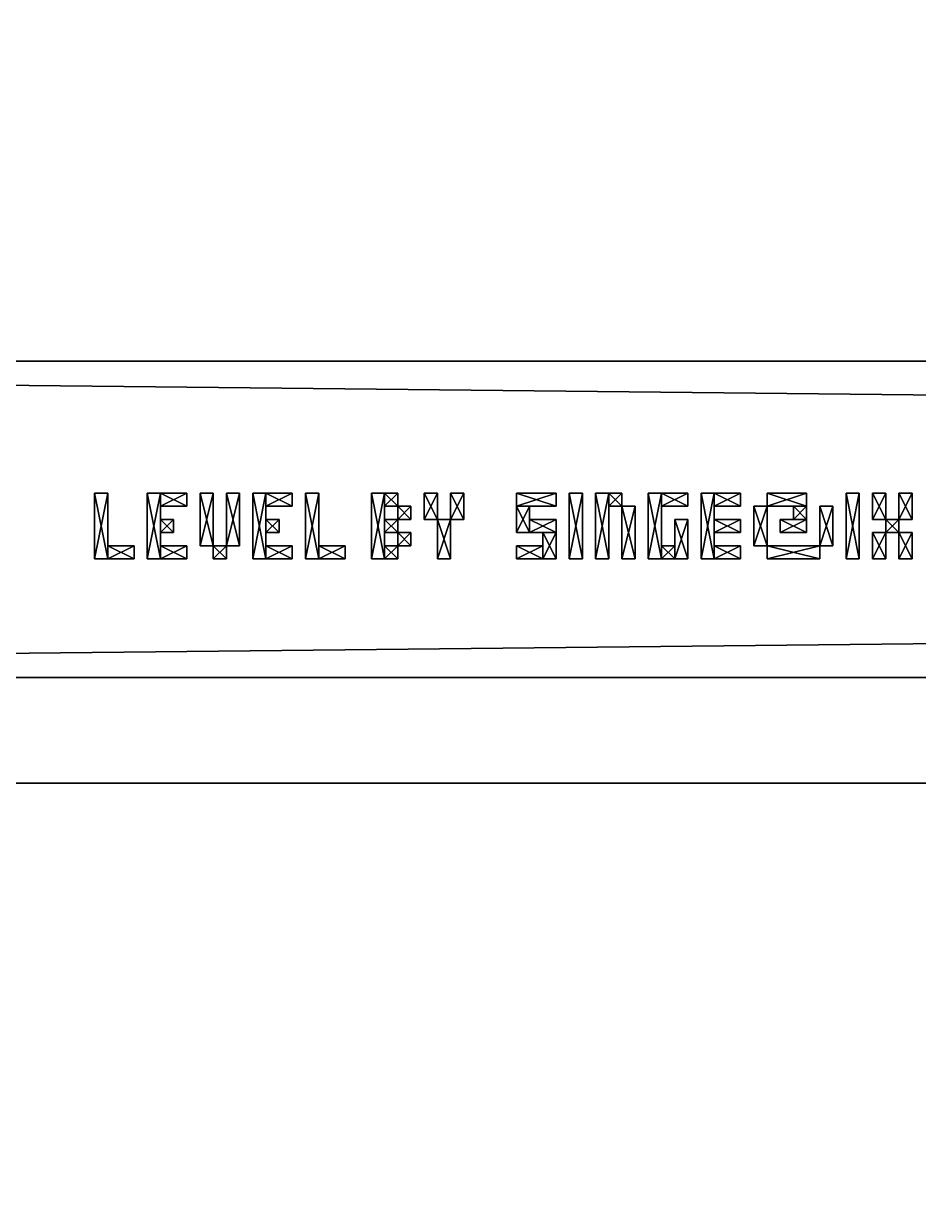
# Model space of a CAD drawing. Extents: x -6144 to 9632, y -5120 to 9632.
# Drawn here: x -1985.4 to -1917.5, y -3614.9 to -3526.4 of the extents above; entities that cross this region are included whole.
import ezdxf

# ---------------------------------------------------------------- set-up
doc = ezdxf.new("R2010")
doc.units = 0

msp = doc.modelspace()

# ---------------------------------------------------------------- meshes
at = {"layer": 'OBJECT001', "color": 50}
mesh = msp.add_polyface(dxfattribs=at)
corners = [(-2233, -1429, 4992), (-2233, -1429, -10688), (-2155, -1351, -10688), (-2155, -1351, 4992), (-2155, -3769, 4992), (-2155, -3769, -10688), (-2233, -3691, -10688), (-2233, -3691, 4992), (185, -3691, 4992), (185, -3691, -10688), (107, -3769, -10688), (107, -3769, 4992), (107, -1351, 4992), (107, -1351, -10688), (185, -1429, -10688), (185, -1429, 4992)]
mesh.append_faces([[corners[k] for k in face] for face in [(1, 3, 0), (5, 7, 4), (9, 11, 8), (13, 15, 12), (6, 0, 7), (14, 8, 15), (10, 4, 11), (2, 12, 3), (1, 13, 2), (11, 15, 8)]], dxfattribs={"vtx0": -1})
mesh.append_faces([[corners[k] for k in face] for face in [(1, 5, 10), (1, 10, 9), (1, 9, 14), (1, 14, 13), (11, 7, 0), (11, 0, 3), (11, 3, 12), (11, 12, 15)]], dxfattribs={"vtx0": -1, "vtx2": -1})
mesh.append_faces([[corners[k] for k in face] for face in [(1, 2, 3), (5, 6, 7), (9, 10, 11), (13, 14, 15), (6, 1, 0), (14, 9, 8), (10, 5, 4), (2, 13, 12), (1, 6, 5), (11, 4, 7)]], dxfattribs={"vtx2": -1})
at = {"layer": 'OBJECT1215', "color": 50}
mesh = msp.add_polyface(dxfattribs=at)
corners = [(-2160, -3576, 5120), (-2160, -3576, 5112), (-2160, -3552, 5112), (-2160, -3552, 5120), (112, -3552, 5120), (112, -3552, 5112), (112, -3576, 5112), (112, -3576, 5120)]
mesh.append_faces([[corners[k] for k in face] for face in [(1, 3, 0), (5, 7, 4), (6, 0, 7), (2, 4, 3), (1, 5, 2), (3, 7, 0)]], dxfattribs={"vtx0": -1})
mesh.append_faces([[corners[k] for k in face] for face in [(1, 2, 3), (5, 6, 7), (6, 1, 0), (2, 5, 4), (1, 6, 5), (3, 4, 7)]], dxfattribs={"vtx2": -1})
at = {"layer": 'OBJECT181', "color": 50}
mesh = msp.add_polyface(dxfattribs=at)
corners = [(-2304, -1280, -11360), (2304, -1280, -11360), (2304, -1280, -11328), (-2304, -1280, -11328), (-2304, -4224, -11360), (2304, -4224, -11360), (-2304, -4224, -11328), (2304, -4224, -11328)]
mesh.append_faces([[corners[k] for k in face] for face in [(1, 3, 0), (0, 5, 1), (3, 7, 6), (0, 6, 4), (1, 7, 2), (4, 7, 5)]], dxfattribs={"vtx0": -1})
mesh.append_faces([[corners[k] for k in face] for face in [(1, 2, 3), (0, 4, 5), (3, 2, 7), (0, 3, 6), (1, 5, 7), (4, 6, 7)]], dxfattribs={"vtx2": -1})
at = {"layer": 'OBJECT354', "color": 50}
mesh = msp.add_polyface(dxfattribs=at)
corners = [(-2155, -3691, 5104), (-2155, -3691, 4992), (-2155, -1429, 4992), (-2155, -1429, 5104), (107, -1429, 5104), (107, -1429, 4992), (107, -3691, 4992), (107, -3691, 5104)]
mesh.append_faces([[corners[k] for k in face] for face in [(1, 3, 0), (5, 7, 4), (6, 0, 7), (2, 4, 3), (1, 5, 2), (3, 7, 0)]], dxfattribs={"vtx0": -1})
mesh.append_faces([[corners[k] for k in face] for face in [(1, 2, 3), (5, 6, 7), (6, 1, 0), (2, 5, 4), (1, 6, 5), (3, 4, 7)]], dxfattribs={"vtx2": -1})
at = {"layer": 'OBJECT355', "color": 50}
mesh = msp.add_polyface(dxfattribs=at)
corners = [(-6144, -5120, 9664), (-6144, -5120, 9408), (-6144, 3840, 9408), (-6144, 3840, 9664), (2560, 3840, 9664), (2560, 3840, 9408), (2560, -5120, 9408), (2560, -5120, 9664)]
mesh.append_faces([[corners[k] for k in face] for face in [(1, 3, 0), (5, 7, 4), (6, 0, 7), (2, 4, 3), (1, 5, 2), (3, 7, 0)]], dxfattribs={"vtx0": -1})
mesh.append_faces([[corners[k] for k in face] for face in [(1, 2, 3), (5, 6, 7), (6, 1, 0), (2, 5, 4), (1, 6, 5), (3, 4, 7)]], dxfattribs={"vtx2": -1})
at = {"layer": 'OBJECT356', "color": 50}
mesh = msp.add_polyface(dxfattribs=at)
corners = [(2560, -5120, -11616), (-6144, -5120, -11616), (-6144, -5120, -11360), (2560, -5120, -11360), (-6144, 3840, -11616), (2560, 3840, -11616), (2560, 3840, -11360), (-6144, 3840, -11360)]
mesh.append_faces([[corners[k] for k in face] for face in [(1, 3, 0), (5, 7, 4), (4, 0, 5), (2, 6, 3), (1, 7, 2), (5, 3, 6)]], dxfattribs={"vtx0": -1})
mesh.append_faces([[corners[k] for k in face] for face in [(1, 2, 3), (5, 6, 7), (4, 1, 0), (2, 7, 6), (1, 4, 7), (5, 0, 3)]], dxfattribs={"vtx2": -1})
at = {"layer": 'OBJECT646', "color": 50}
mesh = msp.add_polyface(dxfattribs=at)
corners = [(-1979, -3567, 5106), (-1979, -3567, 5104), (-1979, -3566, 5104), (-1979, -3566, 5106), (-1977, -3566, 5106), (-1977, -3566, 5104), (-1977, -3567, 5104), (-1977, -3567, 5106)]
mesh.append_faces([[corners[k] for k in face] for face in [(1, 3, 0), (5, 7, 4), (6, 0, 7), (2, 4, 3), (1, 5, 2), (3, 7, 0)]], dxfattribs={"vtx0": -1})
mesh.append_faces([[corners[k] for k in face] for face in [(1, 2, 3), (5, 6, 7), (6, 1, 0), (2, 5, 4), (1, 6, 5), (3, 4, 7)]], dxfattribs={"vtx2": -1})
at = {"layer": 'OBJECT647', "color": 50}
mesh = msp.add_polyface(dxfattribs=at)
corners = [(-1980, -3567, 5106), (-1980, -3567, 5104), (-1980, -3562, 5104), (-1980, -3562, 5106), (-1979, -3562, 5106), (-1979, -3562, 5104), (-1979, -3567, 5104), (-1979, -3567, 5106)]
mesh.append_faces([[corners[k] for k in face] for face in [(1, 3, 0), (5, 7, 4), (6, 0, 7), (2, 4, 3), (1, 5, 2), (3, 7, 0)]], dxfattribs={"vtx0": -1})
mesh.append_faces([[corners[k] for k in face] for face in [(1, 2, 3), (5, 6, 7), (6, 1, 0), (2, 5, 4), (1, 6, 5), (3, 4, 7)]], dxfattribs={"vtx2": -1})
at = {"layer": 'OBJECT648', "color": 50}
mesh = msp.add_polyface(dxfattribs=at)
corners = [(-1976, -3567, 5106), (-1976, -3567, 5104), (-1976, -3562, 5104), (-1976, -3562, 5106), (-1975, -3562, 5106), (-1975, -3562, 5104), (-1975, -3567, 5104), (-1975, -3567, 5106)]
mesh.append_faces([[corners[k] for k in face] for face in [(1, 3, 0), (5, 7, 4), (6, 0, 7), (2, 4, 3), (1, 5, 2), (3, 7, 0)]], dxfattribs={"vtx0": -1})
mesh.append_faces([[corners[k] for k in face] for face in [(1, 2, 3), (5, 6, 7), (6, 1, 0), (2, 5, 4), (1, 6, 5), (3, 4, 7)]], dxfattribs={"vtx2": -1})
at = {"layer": 'OBJECT649', "color": 50}
mesh = msp.add_polyface(dxfattribs=at)
corners = [(-1975, -3563, 5106), (-1975, -3563, 5104), (-1975, -3562, 5104), (-1975, -3562, 5106), (-1973, -3562, 5106), (-1973, -3562, 5104), (-1973, -3563, 5104), (-1973, -3563, 5106)]
mesh.append_faces([[corners[k] for k in face] for face in [(1, 3, 0), (5, 7, 4), (6, 0, 7), (2, 4, 3), (1, 5, 2), (3, 7, 0)]], dxfattribs={"vtx0": -1})
mesh.append_faces([[corners[k] for k in face] for face in [(1, 2, 3), (5, 6, 7), (6, 1, 0), (2, 5, 4), (1, 6, 5), (3, 4, 7)]], dxfattribs={"vtx2": -1})
at = {"layer": 'OBJECT650', "color": 50}
mesh = msp.add_polyface(dxfattribs=at)
corners = [(-1975, -3564, 5104), (-1975, -3565, 5104), (-1974, -3565, 5104), (-1974, -3564, 5104), (-1975, -3565, 5106), (-1975, -3564, 5106), (-1974, -3564, 5106), (-1974, -3565, 5106)]
mesh.append_faces([[corners[k] for k in face] for face in [(1, 3, 0), (5, 7, 4), (0, 4, 1), (2, 6, 3), (1, 7, 2), (3, 5, 0)]], dxfattribs={"vtx0": -1})
mesh.append_faces([[corners[k] for k in face] for face in [(1, 2, 3), (5, 6, 7), (0, 5, 4), (2, 7, 6), (1, 4, 7), (3, 6, 5)]], dxfattribs={"vtx2": -1})
at = {"layer": 'OBJECT651', "color": 50}
mesh = msp.add_polyface(dxfattribs=at)
corners = [(-1975, -3567, 5106), (-1975, -3567, 5104), (-1975, -3566, 5104), (-1975, -3566, 5106), (-1973, -3566, 5106), (-1973, -3566, 5104), (-1973, -3567, 5104), (-1973, -3567, 5106)]
mesh.append_faces([[corners[k] for k in face] for face in [(1, 3, 0), (5, 7, 4), (6, 0, 7), (2, 4, 3), (1, 5, 2), (3, 7, 0)]], dxfattribs={"vtx0": -1})
mesh.append_faces([[corners[k] for k in face] for face in [(1, 2, 3), (5, 6, 7), (6, 1, 0), (2, 5, 4), (1, 6, 5), (3, 4, 7)]], dxfattribs={"vtx2": -1})
at = {"layer": 'OBJECT652', "color": 50}
mesh = msp.add_polyface(dxfattribs=at)
corners = [(-1972, -3566, 5106), (-1972, -3566, 5104), (-1972, -3562, 5104), (-1972, -3562, 5106), (-1971, -3562, 5106), (-1971, -3562, 5104), (-1971, -3566, 5104), (-1971, -3566, 5106)]
mesh.append_faces([[corners[k] for k in face] for face in [(1, 3, 0), (5, 7, 4), (6, 0, 7), (2, 4, 3), (1, 5, 2), (3, 7, 0)]], dxfattribs={"vtx0": -1})
mesh.append_faces([[corners[k] for k in face] for face in [(1, 2, 3), (5, 6, 7), (6, 1, 0), (2, 5, 4), (1, 6, 5), (3, 4, 7)]], dxfattribs={"vtx2": -1})
at = {"layer": 'OBJECT653', "color": 50}
mesh = msp.add_polyface(dxfattribs=at)
corners = [(-1970, -3567, 5104), (-1971, -3567, 5104), (-1971, -3567, 5106), (-1970, -3567, 5106), (-1971, -3566, 5104), (-1970, -3566, 5104), (-1970, -3566, 5106), (-1971, -3566, 5106)]
mesh.append_faces([[corners[k] for k in face] for face in [(1, 3, 0), (5, 7, 4), (4, 0, 5), (2, 6, 3), (1, 7, 2), (5, 3, 6)]], dxfattribs={"vtx0": -1})
mesh.append_faces([[corners[k] for k in face] for face in [(1, 2, 3), (5, 6, 7), (4, 1, 0), (2, 7, 6), (1, 4, 7), (5, 0, 3)]], dxfattribs={"vtx2": -1})
at = {"layer": 'OBJECT654', "color": 50}
mesh = msp.add_polyface(dxfattribs=at)
corners = [(-1970, -3566, 5106), (-1970, -3566, 5104), (-1970, -3562, 5104), (-1970, -3562, 5106), (-1969, -3562, 5106), (-1969, -3562, 5104), (-1969, -3566, 5104), (-1969, -3566, 5106)]
mesh.append_faces([[corners[k] for k in face] for face in [(1, 3, 0), (5, 7, 4), (6, 0, 7), (2, 4, 3), (1, 5, 2), (3, 7, 0)]], dxfattribs={"vtx0": -1})
mesh.append_faces([[corners[k] for k in face] for face in [(1, 2, 3), (5, 6, 7), (6, 1, 0), (2, 5, 4), (1, 6, 5), (3, 4, 7)]], dxfattribs={"vtx2": -1})
at = {"layer": 'OBJECT655', "color": 50}
mesh = msp.add_polyface(dxfattribs=at)
corners = [(-1967, -3563, 5106), (-1967, -3563, 5104), (-1967, -3562, 5104), (-1967, -3562, 5106), (-1965, -3562, 5106), (-1965, -3562, 5104), (-1965, -3563, 5104), (-1965, -3563, 5106)]
mesh.append_faces([[corners[k] for k in face] for face in [(1, 3, 0), (5, 7, 4), (6, 0, 7), (2, 4, 3), (1, 5, 2), (3, 7, 0)]], dxfattribs={"vtx0": -1})
mesh.append_faces([[corners[k] for k in face] for face in [(1, 2, 3), (5, 6, 7), (6, 1, 0), (2, 5, 4), (1, 6, 5), (3, 4, 7)]], dxfattribs={"vtx2": -1})
at = {"layer": 'OBJECT656', "color": 50}
mesh = msp.add_polyface(dxfattribs=at)
corners = [(-1968, -3567, 5106), (-1968, -3567, 5104), (-1968, -3562, 5104), (-1968, -3562, 5106), (-1967, -3562, 5106), (-1967, -3562, 5104), (-1967, -3567, 5104), (-1967, -3567, 5106)]
mesh.append_faces([[corners[k] for k in face] for face in [(1, 3, 0), (5, 7, 4), (6, 0, 7), (2, 4, 3), (1, 5, 2), (3, 7, 0)]], dxfattribs={"vtx0": -1})
mesh.append_faces([[corners[k] for k in face] for face in [(1, 2, 3), (5, 6, 7), (6, 1, 0), (2, 5, 4), (1, 6, 5), (3, 4, 7)]], dxfattribs={"vtx2": -1})
at = {"layer": 'OBJECT657', "color": 50}
mesh = msp.add_polyface(dxfattribs=at)
corners = [(-1967, -3565, 5106), (-1967, -3565, 5104), (-1967, -3564, 5104), (-1967, -3564, 5106), (-1966, -3564, 5106), (-1966, -3564, 5104), (-1966, -3565, 5104), (-1966, -3565, 5106)]
mesh.append_faces([[corners[k] for k in face] for face in [(1, 3, 0), (5, 7, 4), (6, 0, 7), (2, 4, 3), (1, 5, 2), (3, 7, 0)]], dxfattribs={"vtx0": -1})
mesh.append_faces([[corners[k] for k in face] for face in [(1, 2, 3), (5, 6, 7), (6, 1, 0), (2, 5, 4), (1, 6, 5), (3, 4, 7)]], dxfattribs={"vtx2": -1})
at = {"layer": 'OBJECT658', "color": 50}
mesh = msp.add_polyface(dxfattribs=at)
corners = [(-1964, -3562, 5104), (-1964, -3567, 5104), (-1963, -3567, 5104), (-1963, -3562, 5104), (-1964, -3567, 5106), (-1964, -3562, 5106), (-1963, -3562, 5106), (-1963, -3567, 5106)]
mesh.append_faces([[corners[k] for k in face] for face in [(1, 3, 0), (5, 7, 4), (0, 4, 1), (2, 6, 3), (1, 7, 2), (3, 5, 0)]], dxfattribs={"vtx0": -1})
mesh.append_faces([[corners[k] for k in face] for face in [(1, 2, 3), (5, 6, 7), (0, 5, 4), (2, 7, 6), (1, 4, 7), (3, 6, 5)]], dxfattribs={"vtx2": -1})
at = {"layer": 'OBJECT659', "color": 50}
mesh = msp.add_polyface(dxfattribs=at)
corners = [(-1967, -3567, 5106), (-1967, -3567, 5104), (-1967, -3566, 5104), (-1967, -3566, 5106), (-1965, -3566, 5106), (-1965, -3566, 5104), (-1965, -3567, 5104), (-1965, -3567, 5106)]
mesh.append_faces([[corners[k] for k in face] for face in [(1, 3, 0), (5, 7, 4), (6, 0, 7), (2, 4, 3), (1, 5, 2), (3, 7, 0)]], dxfattribs={"vtx0": -1})
mesh.append_faces([[corners[k] for k in face] for face in [(1, 2, 3), (5, 6, 7), (6, 1, 0), (2, 5, 4), (1, 6, 5), (3, 4, 7)]], dxfattribs={"vtx2": -1})
at = {"layer": 'OBJECT660', "color": 50}
mesh = msp.add_polyface(dxfattribs=at)
corners = [(-1963, -3567, 5106), (-1963, -3567, 5104), (-1963, -3566, 5104), (-1963, -3566, 5106), (-1961, -3566, 5106), (-1961, -3566, 5104), (-1961, -3567, 5104), (-1961, -3567, 5106)]
mesh.append_faces([[corners[k] for k in face] for face in [(1, 3, 0), (5, 7, 4), (6, 0, 7), (2, 4, 3), (1, 5, 2), (3, 7, 0)]], dxfattribs={"vtx0": -1})
mesh.append_faces([[corners[k] for k in face] for face in [(1, 2, 3), (5, 6, 7), (6, 1, 0), (2, 5, 4), (1, 6, 5), (3, 4, 7)]], dxfattribs={"vtx2": -1})
at = {"layer": 'OBJECT661', "color": 50}
mesh = msp.add_polyface(dxfattribs=at)
corners = [(-1957, -3565, 5104), (-1958, -3565, 5104), (-1958, -3565, 5106), (-1957, -3565, 5106), (-1958, -3564, 5104), (-1957, -3564, 5104), (-1957, -3564, 5106), (-1958, -3564, 5106)]
mesh.append_faces([[corners[k] for k in face] for face in [(1, 3, 0), (5, 7, 4), (4, 0, 5), (2, 6, 3), (1, 7, 2), (5, 3, 6)]], dxfattribs={"vtx0": -1})
mesh.append_faces([[corners[k] for k in face] for face in [(1, 2, 3), (5, 6, 7), (4, 1, 0), (2, 7, 6), (1, 4, 7), (5, 0, 3)]], dxfattribs={"vtx2": -1})
at = {"layer": 'OBJECT662', "color": 50}
mesh = msp.add_polyface(dxfattribs=at)
corners = [(-1959, -3567, 5106), (-1959, -3567, 5104), (-1959, -3562, 5104), (-1959, -3562, 5106), (-1958, -3562, 5106), (-1958, -3562, 5104), (-1958, -3567, 5104), (-1958, -3567, 5106)]
mesh.append_faces([[corners[k] for k in face] for face in [(1, 3, 0), (5, 7, 4), (6, 0, 7), (2, 4, 3), (1, 5, 2), (3, 7, 0)]], dxfattribs={"vtx0": -1})
mesh.append_faces([[corners[k] for k in face] for face in [(1, 2, 3), (5, 6, 7), (6, 1, 0), (2, 5, 4), (1, 6, 5), (3, 4, 7)]], dxfattribs={"vtx2": -1})
at = {"layer": 'OBJECT663', "color": 50}
mesh = msp.add_polyface(dxfattribs=at)
corners = [(-1958, -3567, 5106), (-1958, -3567, 5104), (-1958, -3566, 5104), (-1958, -3566, 5106), (-1957, -3566, 5106), (-1957, -3566, 5104), (-1957, -3567, 5104), (-1957, -3567, 5106)]
mesh.append_faces([[corners[k] for k in face] for face in [(1, 3, 0), (5, 7, 4), (6, 0, 7), (2, 4, 3), (1, 5, 2), (3, 7, 0)]], dxfattribs={"vtx0": -1})
mesh.append_faces([[corners[k] for k in face] for face in [(1, 2, 3), (5, 6, 7), (6, 1, 0), (2, 5, 4), (1, 6, 5), (3, 4, 7)]], dxfattribs={"vtx2": -1})
at = {"layer": 'OBJECT664', "color": 50}
mesh = msp.add_polyface(dxfattribs=at)
corners = [(-1957, -3566, 5106), (-1957, -3566, 5104), (-1957, -3565, 5104), (-1957, -3565, 5106), (-1956, -3565, 5106), (-1956, -3565, 5104), (-1956, -3566, 5104), (-1956, -3566, 5106)]
mesh.append_faces([[corners[k] for k in face] for face in [(1, 3, 0), (5, 7, 4), (6, 0, 7), (2, 4, 3), (1, 5, 2), (3, 7, 0)]], dxfattribs={"vtx0": -1})
mesh.append_faces([[corners[k] for k in face] for face in [(1, 2, 3), (5, 6, 7), (6, 1, 0), (2, 5, 4), (1, 6, 5), (3, 4, 7)]], dxfattribs={"vtx2": -1})
at = {"layer": 'OBJECT665', "color": 50}
mesh = msp.add_polyface(dxfattribs=at)
corners = [(-1957, -3564, 5106), (-1957, -3564, 5104), (-1957, -3563, 5104), (-1957, -3563, 5106), (-1956, -3563, 5106), (-1956, -3563, 5104), (-1956, -3564, 5104), (-1956, -3564, 5106)]
mesh.append_faces([[corners[k] for k in face] for face in [(1, 3, 0), (5, 7, 4), (6, 0, 7), (2, 4, 3), (1, 5, 2), (3, 7, 0)]], dxfattribs={"vtx0": -1})
mesh.append_faces([[corners[k] for k in face] for face in [(1, 2, 3), (5, 6, 7), (6, 1, 0), (2, 5, 4), (1, 6, 5), (3, 4, 7)]], dxfattribs={"vtx2": -1})
at = {"layer": 'OBJECT666', "color": 50}
mesh = msp.add_polyface(dxfattribs=at)
corners = [(-1958, -3562, 5104), (-1958, -3563, 5104), (-1957, -3563, 5104), (-1957, -3562, 5104), (-1958, -3563, 5106), (-1958, -3562, 5106), (-1957, -3562, 5106), (-1957, -3563, 5106)]
mesh.append_faces([[corners[k] for k in face] for face in [(1, 3, 0), (5, 7, 4), (0, 4, 1), (2, 6, 3), (1, 7, 2), (3, 5, 0)]], dxfattribs={"vtx0": -1})
mesh.append_faces([[corners[k] for k in face] for face in [(1, 2, 3), (5, 6, 7), (0, 5, 4), (2, 7, 6), (1, 4, 7), (3, 6, 5)]], dxfattribs={"vtx2": -1})
at = {"layer": 'OBJECT667', "color": 50}
mesh = msp.add_polyface(dxfattribs=at)
corners = [(-1955, -3564, 5106), (-1955, -3564, 5104), (-1955, -3562, 5104), (-1955, -3562, 5106), (-1954, -3562, 5106), (-1954, -3562, 5104), (-1954, -3564, 5104), (-1954, -3564, 5106)]
mesh.append_faces([[corners[k] for k in face] for face in [(1, 3, 0), (5, 7, 4), (6, 0, 7), (2, 4, 3), (1, 5, 2), (3, 7, 0)]], dxfattribs={"vtx0": -1})
mesh.append_faces([[corners[k] for k in face] for face in [(1, 2, 3), (5, 6, 7), (6, 1, 0), (2, 5, 4), (1, 6, 5), (3, 4, 7)]], dxfattribs={"vtx2": -1})
at = {"layer": 'OBJECT668', "color": 50}
mesh = msp.add_polyface(dxfattribs=at)
corners = [(-1954, -3567, 5106), (-1954, -3567, 5104), (-1954, -3564, 5104), (-1954, -3564, 5106), (-1953, -3564, 5106), (-1953, -3564, 5104), (-1953, -3567, 5104), (-1953, -3567, 5106)]
mesh.append_faces([[corners[k] for k in face] for face in [(1, 3, 0), (5, 7, 4), (6, 0, 7), (2, 4, 3), (1, 5, 2), (3, 7, 0)]], dxfattribs={"vtx0": -1})
mesh.append_faces([[corners[k] for k in face] for face in [(1, 2, 3), (5, 6, 7), (6, 1, 0), (2, 5, 4), (1, 6, 5), (3, 4, 7)]], dxfattribs={"vtx2": -1})
at = {"layer": 'OBJECT669', "color": 50}
mesh = msp.add_polyface(dxfattribs=at)
corners = [(-1952, -3564, 5104), (-1953, -3564, 5104), (-1953, -3564, 5106), (-1952, -3564, 5106), (-1953, -3562, 5104), (-1952, -3562, 5104), (-1952, -3562, 5106), (-1953, -3562, 5106)]
mesh.append_faces([[corners[k] for k in face] for face in [(1, 3, 0), (5, 7, 4), (4, 0, 5), (2, 6, 3), (1, 7, 2), (5, 3, 6)]], dxfattribs={"vtx0": -1})
mesh.append_faces([[corners[k] for k in face] for face in [(1, 2, 3), (5, 6, 7), (4, 1, 0), (2, 7, 6), (1, 4, 7), (5, 0, 3)]], dxfattribs={"vtx2": -1})
at = {"layer": 'OBJECT670', "color": 50}
mesh = msp.add_polyface(dxfattribs=at)
corners = [(-1948, -3567, 5106), (-1948, -3567, 5104), (-1948, -3566, 5104), (-1948, -3566, 5106), (-1946, -3566, 5106), (-1946, -3566, 5104), (-1946, -3567, 5104), (-1946, -3567, 5106)]
mesh.append_faces([[corners[k] for k in face] for face in [(1, 3, 0), (5, 7, 4), (6, 0, 7), (2, 4, 3), (1, 5, 2), (3, 7, 0)]], dxfattribs={"vtx0": -1})
mesh.append_faces([[corners[k] for k in face] for face in [(1, 2, 3), (5, 6, 7), (6, 1, 0), (2, 5, 4), (1, 6, 5), (3, 4, 7)]], dxfattribs={"vtx2": -1})
at = {"layer": 'OBJECT671', "color": 50}
mesh = msp.add_polyface(dxfattribs=at)
corners = [(-1946, -3567, 5106), (-1946, -3567, 5104), (-1946, -3565, 5104), (-1946, -3565, 5106), (-1945, -3565, 5106), (-1945, -3565, 5104), (-1945, -3567, 5104), (-1945, -3567, 5106)]
mesh.append_faces([[corners[k] for k in face] for face in [(1, 3, 0), (5, 7, 4), (6, 0, 7), (2, 4, 3), (1, 5, 2), (3, 7, 0)]], dxfattribs={"vtx0": -1})
mesh.append_faces([[corners[k] for k in face] for face in [(1, 2, 3), (5, 6, 7), (6, 1, 0), (2, 5, 4), (1, 6, 5), (3, 4, 7)]], dxfattribs={"vtx2": -1})
at = {"layer": 'OBJECT672', "color": 50}
mesh = msp.add_polyface(dxfattribs=at)
corners = [(-1947, -3565, 5106), (-1947, -3565, 5104), (-1947, -3564, 5104), (-1947, -3564, 5106), (-1945, -3564, 5106), (-1945, -3564, 5104), (-1945, -3565, 5104), (-1945, -3565, 5106)]
mesh.append_faces([[corners[k] for k in face] for face in [(1, 3, 0), (5, 7, 4), (6, 0, 7), (2, 4, 3), (1, 5, 2), (3, 7, 0)]], dxfattribs={"vtx0": -1})
mesh.append_faces([[corners[k] for k in face] for face in [(1, 2, 3), (5, 6, 7), (6, 1, 0), (2, 5, 4), (1, 6, 5), (3, 4, 7)]], dxfattribs={"vtx2": -1})
at = {"layer": 'OBJECT673', "color": 50}
mesh = msp.add_polyface(dxfattribs=at)
corners = [(-1948, -3565, 5106), (-1948, -3565, 5104), (-1948, -3563, 5104), (-1948, -3563, 5106), (-1947, -3563, 5106), (-1947, -3563, 5104), (-1947, -3565, 5104), (-1947, -3565, 5106)]
mesh.append_faces([[corners[k] for k in face] for face in [(1, 3, 0), (5, 7, 4), (6, 0, 7), (2, 4, 3), (1, 5, 2), (3, 7, 0)]], dxfattribs={"vtx0": -1})
mesh.append_faces([[corners[k] for k in face] for face in [(1, 2, 3), (5, 6, 7), (6, 1, 0), (2, 5, 4), (1, 6, 5), (3, 4, 7)]], dxfattribs={"vtx2": -1})
at = {"layer": 'OBJECT674', "color": 50}
mesh = msp.add_polyface(dxfattribs=at)
corners = [(-1948, -3562, 5104), (-1948, -3563, 5104), (-1945, -3563, 5104), (-1945, -3562, 5104), (-1948, -3563, 5106), (-1948, -3562, 5106), (-1945, -3562, 5106), (-1945, -3563, 5106)]
mesh.append_faces([[corners[k] for k in face] for face in [(1, 3, 0), (5, 7, 4), (0, 4, 1), (2, 6, 3), (1, 7, 2), (3, 5, 0)]], dxfattribs={"vtx0": -1})
mesh.append_faces([[corners[k] for k in face] for face in [(1, 2, 3), (5, 6, 7), (0, 5, 4), (2, 7, 6), (1, 4, 7), (3, 6, 5)]], dxfattribs={"vtx2": -1})
at = {"layer": 'OBJECT675', "color": 50}
mesh = msp.add_polyface(dxfattribs=at)
corners = [(-1944, -3567, 5106), (-1944, -3567, 5104), (-1944, -3562, 5104), (-1944, -3562, 5106), (-1943, -3562, 5106), (-1943, -3562, 5104), (-1943, -3567, 5104), (-1943, -3567, 5106)]
mesh.append_faces([[corners[k] for k in face] for face in [(1, 3, 0), (5, 7, 4), (6, 0, 7), (2, 4, 3), (1, 5, 2), (3, 7, 0)]], dxfattribs={"vtx0": -1})
mesh.append_faces([[corners[k] for k in face] for face in [(1, 2, 3), (5, 6, 7), (6, 1, 0), (2, 5, 4), (1, 6, 5), (3, 4, 7)]], dxfattribs={"vtx2": -1})
at = {"layer": 'OBJECT676', "color": 50}
mesh = msp.add_polyface(dxfattribs=at)
corners = [(-1942, -3567, 5106), (-1942, -3567, 5104), (-1942, -3562, 5104), (-1942, -3562, 5106), (-1941, -3562, 5106), (-1941, -3562, 5104), (-1941, -3567, 5104), (-1941, -3567, 5106)]
mesh.append_faces([[corners[k] for k in face] for face in [(1, 3, 0), (5, 7, 4), (6, 0, 7), (2, 4, 3), (1, 5, 2), (3, 7, 0)]], dxfattribs={"vtx0": -1})
mesh.append_faces([[corners[k] for k in face] for face in [(1, 2, 3), (5, 6, 7), (6, 1, 0), (2, 5, 4), (1, 6, 5), (3, 4, 7)]], dxfattribs={"vtx2": -1})
at = {"layer": 'OBJECT677', "color": 50}
mesh = msp.add_polyface(dxfattribs=at)
corners = [(-1940, -3563, 5104), (-1941, -3563, 5104), (-1941, -3563, 5106), (-1940, -3563, 5106), (-1941, -3562, 5104), (-1940, -3562, 5104), (-1940, -3562, 5106), (-1941, -3562, 5106)]
mesh.append_faces([[corners[k] for k in face] for face in [(1, 3, 0), (5, 7, 4), (4, 0, 5), (2, 6, 3), (1, 7, 2), (5, 3, 6)]], dxfattribs={"vtx0": -1})
mesh.append_faces([[corners[k] for k in face] for face in [(1, 2, 3), (5, 6, 7), (4, 1, 0), (2, 7, 6), (1, 4, 7), (5, 0, 3)]], dxfattribs={"vtx2": -1})
at = {"layer": 'OBJECT678', "color": 50}
mesh = msp.add_polyface(dxfattribs=at)
corners = [(-1940, -3567, 5106), (-1940, -3567, 5104), (-1940, -3563, 5104), (-1940, -3563, 5106), (-1939, -3563, 5106), (-1939, -3563, 5104), (-1939, -3567, 5104), (-1939, -3567, 5106)]
mesh.append_faces([[corners[k] for k in face] for face in [(1, 3, 0), (5, 7, 4), (6, 0, 7), (2, 4, 3), (1, 5, 2), (3, 7, 0)]], dxfattribs={"vtx0": -1})
mesh.append_faces([[corners[k] for k in face] for face in [(1, 2, 3), (5, 6, 7), (6, 1, 0), (2, 5, 4), (1, 6, 5), (3, 4, 7)]], dxfattribs={"vtx2": -1})
at = {"layer": 'OBJECT679', "color": 50}
mesh = msp.add_polyface(dxfattribs=at)
corners = [(-1937, -3563, 5106), (-1937, -3563, 5104), (-1937, -3562, 5104), (-1937, -3562, 5106), (-1935, -3562, 5106), (-1935, -3562, 5104), (-1935, -3563, 5104), (-1935, -3563, 5106)]
mesh.append_faces([[corners[k] for k in face] for face in [(1, 3, 0), (5, 7, 4), (6, 0, 7), (2, 4, 3), (1, 5, 2), (3, 7, 0)]], dxfattribs={"vtx0": -1})
mesh.append_faces([[corners[k] for k in face] for face in [(1, 2, 3), (5, 6, 7), (6, 1, 0), (2, 5, 4), (1, 6, 5), (3, 4, 7)]], dxfattribs={"vtx2": -1})
at = {"layer": 'OBJECT680', "color": 50}
mesh = msp.add_polyface(dxfattribs=at)
corners = [(-1938, -3567, 5106), (-1938, -3567, 5104), (-1938, -3562, 5104), (-1938, -3562, 5106), (-1937, -3562, 5106), (-1937, -3562, 5104), (-1937, -3567, 5104), (-1937, -3567, 5106)]
mesh.append_faces([[corners[k] for k in face] for face in [(1, 3, 0), (5, 7, 4), (6, 0, 7), (2, 4, 3), (1, 5, 2), (3, 7, 0)]], dxfattribs={"vtx0": -1})
mesh.append_faces([[corners[k] for k in face] for face in [(1, 2, 3), (5, 6, 7), (6, 1, 0), (2, 5, 4), (1, 6, 5), (3, 4, 7)]], dxfattribs={"vtx2": -1})
at = {"layer": 'OBJECT681', "color": 50}
mesh = msp.add_polyface(dxfattribs=at)
corners = [(-1937, -3567, 5106), (-1937, -3567, 5104), (-1937, -3566, 5104), (-1937, -3566, 5106), (-1936, -3566, 5106), (-1936, -3566, 5104), (-1936, -3567, 5104), (-1936, -3567, 5106)]
mesh.append_faces([[corners[k] for k in face] for face in [(1, 3, 0), (5, 7, 4), (6, 0, 7), (2, 4, 3), (1, 5, 2), (3, 7, 0)]], dxfattribs={"vtx0": -1})
mesh.append_faces([[corners[k] for k in face] for face in [(1, 2, 3), (5, 6, 7), (6, 1, 0), (2, 5, 4), (1, 6, 5), (3, 4, 7)]], dxfattribs={"vtx2": -1})
at = {"layer": 'OBJECT682', "color": 50}
mesh = msp.add_polyface(dxfattribs=at)
corners = [(-1936, -3564, 5104), (-1936, -3567, 5104), (-1935, -3567, 5104), (-1935, -3564, 5104), (-1936, -3567, 5106), (-1936, -3564, 5106), (-1935, -3564, 5106), (-1935, -3567, 5106)]
mesh.append_faces([[corners[k] for k in face] for face in [(1, 3, 0), (5, 7, 4), (0, 4, 1), (2, 6, 3), (1, 7, 2), (3, 5, 0)]], dxfattribs={"vtx0": -1})
mesh.append_faces([[corners[k] for k in face] for face in [(1, 2, 3), (5, 6, 7), (0, 5, 4), (2, 7, 6), (1, 4, 7), (3, 6, 5)]], dxfattribs={"vtx2": -1})
at = {"layer": 'OBJECT683', "color": 50}
mesh = msp.add_polyface(dxfattribs=at)
corners = [(-1933, -3567, 5106), (-1933, -3567, 5104), (-1933, -3566, 5104), (-1933, -3566, 5106), (-1931, -3566, 5106), (-1931, -3566, 5104), (-1931, -3567, 5104), (-1931, -3567, 5106)]
mesh.append_faces([[corners[k] for k in face] for face in [(1, 3, 0), (5, 7, 4), (6, 0, 7), (2, 4, 3), (1, 5, 2), (3, 7, 0)]], dxfattribs={"vtx0": -1})
mesh.append_faces([[corners[k] for k in face] for face in [(1, 2, 3), (5, 6, 7), (6, 1, 0), (2, 5, 4), (1, 6, 5), (3, 4, 7)]], dxfattribs={"vtx2": -1})
at = {"layer": 'OBJECT684', "color": 50}
mesh = msp.add_polyface(dxfattribs=at)
corners = [(-1933, -3565, 5106), (-1933, -3565, 5104), (-1933, -3564, 5104), (-1933, -3564, 5106), (-1931, -3564, 5106), (-1931, -3564, 5104), (-1931, -3565, 5104), (-1931, -3565, 5106)]
mesh.append_faces([[corners[k] for k in face] for face in [(1, 3, 0), (5, 7, 4), (6, 0, 7), (2, 4, 3), (1, 5, 2), (3, 7, 0)]], dxfattribs={"vtx0": -1})
mesh.append_faces([[corners[k] for k in face] for face in [(1, 2, 3), (5, 6, 7), (6, 1, 0), (2, 5, 4), (1, 6, 5), (3, 4, 7)]], dxfattribs={"vtx2": -1})
at = {"layer": 'OBJECT685', "color": 50}
mesh = msp.add_polyface(dxfattribs=at)
corners = [(-1931, -3563, 5104), (-1933, -3563, 5104), (-1933, -3563, 5106), (-1931, -3563, 5106), (-1933, -3562, 5104), (-1931, -3562, 5104), (-1931, -3562, 5106), (-1933, -3562, 5106)]
mesh.append_faces([[corners[k] for k in face] for face in [(1, 3, 0), (5, 7, 4), (4, 0, 5), (2, 6, 3), (1, 7, 2), (5, 3, 6)]], dxfattribs={"vtx0": -1})
mesh.append_faces([[corners[k] for k in face] for face in [(1, 2, 3), (5, 6, 7), (4, 1, 0), (2, 7, 6), (1, 4, 7), (5, 0, 3)]], dxfattribs={"vtx2": -1})
at = {"layer": 'OBJECT686', "color": 50}
mesh = msp.add_polyface(dxfattribs=at)
corners = [(-1934, -3567, 5106), (-1934, -3567, 5104), (-1934, -3562, 5104), (-1934, -3562, 5106), (-1933, -3562, 5106), (-1933, -3562, 5104), (-1933, -3567, 5104), (-1933, -3567, 5106)]
mesh.append_faces([[corners[k] for k in face] for face in [(1, 3, 0), (5, 7, 4), (6, 0, 7), (2, 4, 3), (1, 5, 2), (3, 7, 0)]], dxfattribs={"vtx0": -1})
mesh.append_faces([[corners[k] for k in face] for face in [(1, 2, 3), (5, 6, 7), (6, 1, 0), (2, 5, 4), (1, 6, 5), (3, 4, 7)]], dxfattribs={"vtx2": -1})
at = {"layer": 'OBJECT687', "color": 50}
mesh = msp.add_polyface(dxfattribs=at)
corners = [(-1930, -3566, 5106), (-1930, -3566, 5104), (-1930, -3563, 5104), (-1930, -3563, 5106), (-1929, -3563, 5106), (-1929, -3563, 5104), (-1929, -3566, 5104), (-1929, -3566, 5106)]
mesh.append_faces([[corners[k] for k in face] for face in [(1, 3, 0), (5, 7, 4), (6, 0, 7), (2, 4, 3), (1, 5, 2), (3, 7, 0)]], dxfattribs={"vtx0": -1})
mesh.append_faces([[corners[k] for k in face] for face in [(1, 2, 3), (5, 6, 7), (6, 1, 0), (2, 5, 4), (1, 6, 5), (3, 4, 7)]], dxfattribs={"vtx2": -1})
at = {"layer": 'OBJECT688', "color": 50}
mesh = msp.add_polyface(dxfattribs=at)
corners = [(-1927, -3564, 5106), (-1927, -3564, 5104), (-1927, -3563, 5104), (-1927, -3563, 5106), (-1926, -3563, 5106), (-1926, -3563, 5104), (-1926, -3564, 5104), (-1926, -3564, 5106)]
mesh.append_faces([[corners[k] for k in face] for face in [(1, 3, 0), (5, 7, 4), (6, 0, 7), (2, 4, 3), (1, 5, 2), (3, 7, 0)]], dxfattribs={"vtx0": -1})
mesh.append_faces([[corners[k] for k in face] for face in [(1, 2, 3), (5, 6, 7), (6, 1, 0), (2, 5, 4), (1, 6, 5), (3, 4, 7)]], dxfattribs={"vtx2": -1})
at = {"layer": 'OBJECT689', "color": 50}
mesh = msp.add_polyface(dxfattribs=at)
corners = [(-1928, -3565, 5106), (-1928, -3565, 5104), (-1928, -3564, 5104), (-1928, -3564, 5106), (-1926, -3564, 5106), (-1926, -3564, 5104), (-1926, -3565, 5104), (-1926, -3565, 5106)]
mesh.append_faces([[corners[k] for k in face] for face in [(1, 3, 0), (5, 7, 4), (6, 0, 7), (2, 4, 3), (1, 5, 2), (3, 7, 0)]], dxfattribs={"vtx0": -1})
mesh.append_faces([[corners[k] for k in face] for face in [(1, 2, 3), (5, 6, 7), (6, 1, 0), (2, 5, 4), (1, 6, 5), (3, 4, 7)]], dxfattribs={"vtx2": -1})
at = {"layer": 'OBJECT690', "color": 50}
mesh = msp.add_polyface(dxfattribs=at)
corners = [(-1929, -3562, 5104), (-1929, -3563, 5104), (-1926, -3563, 5104), (-1926, -3562, 5104), (-1929, -3563, 5106), (-1929, -3562, 5106), (-1926, -3562, 5106), (-1926, -3563, 5106)]
mesh.append_faces([[corners[k] for k in face] for face in [(1, 3, 0), (5, 7, 4), (0, 4, 1), (2, 6, 3), (1, 7, 2), (3, 5, 0)]], dxfattribs={"vtx0": -1})
mesh.append_faces([[corners[k] for k in face] for face in [(1, 2, 3), (5, 6, 7), (0, 5, 4), (2, 7, 6), (1, 4, 7), (3, 6, 5)]], dxfattribs={"vtx2": -1})
at = {"layer": 'OBJECT691', "color": 50}
mesh = msp.add_polyface(dxfattribs=at)
corners = [(-1929, -3567, 5106), (-1929, -3567, 5104), (-1929, -3566, 5104), (-1929, -3566, 5106), (-1925, -3566, 5106), (-1925, -3566, 5104), (-1925, -3567, 5104), (-1925, -3567, 5106)]
mesh.append_faces([[corners[k] for k in face] for face in [(1, 3, 0), (5, 7, 4), (6, 0, 7), (2, 4, 3), (1, 5, 2), (3, 7, 0)]], dxfattribs={"vtx0": -1})
mesh.append_faces([[corners[k] for k in face] for face in [(1, 2, 3), (5, 6, 7), (6, 1, 0), (2, 5, 4), (1, 6, 5), (3, 4, 7)]], dxfattribs={"vtx2": -1})
at = {"layer": 'OBJECT692', "color": 50}
mesh = msp.add_polyface(dxfattribs=at)
corners = [(-1925, -3566, 5106), (-1925, -3566, 5104), (-1925, -3563, 5104), (-1925, -3563, 5106), (-1924, -3563, 5106), (-1924, -3563, 5104), (-1924, -3566, 5104), (-1924, -3566, 5106)]
mesh.append_faces([[corners[k] for k in face] for face in [(1, 3, 0), (5, 7, 4), (6, 0, 7), (2, 4, 3), (1, 5, 2), (3, 7, 0)]], dxfattribs={"vtx0": -1})
mesh.append_faces([[corners[k] for k in face] for face in [(1, 2, 3), (5, 6, 7), (6, 1, 0), (2, 5, 4), (1, 6, 5), (3, 4, 7)]], dxfattribs={"vtx2": -1})
at = {"layer": 'OBJECT693', "color": 50}
mesh = msp.add_polyface(dxfattribs=at)
corners = [(-1920, -3564, 5104), (-1921, -3564, 5104), (-1921, -3564, 5106), (-1920, -3564, 5106), (-1921, -3562, 5104), (-1920, -3562, 5104), (-1920, -3562, 5106), (-1921, -3562, 5106)]
mesh.append_faces([[corners[k] for k in face] for face in [(1, 3, 0), (5, 7, 4), (4, 0, 5), (2, 6, 3), (1, 7, 2), (5, 3, 6)]], dxfattribs={"vtx0": -1})
mesh.append_faces([[corners[k] for k in face] for face in [(1, 2, 3), (5, 6, 7), (4, 1, 0), (2, 7, 6), (1, 4, 7), (5, 0, 3)]], dxfattribs={"vtx2": -1})
at = {"layer": 'OBJECT694', "color": 50}
mesh = msp.add_polyface(dxfattribs=at)
corners = [(-1923, -3567, 5106), (-1923, -3567, 5104), (-1923, -3562, 5104), (-1923, -3562, 5106), (-1922, -3562, 5106), (-1922, -3562, 5104), (-1922, -3567, 5104), (-1922, -3567, 5106)]
mesh.append_faces([[corners[k] for k in face] for face in [(1, 3, 0), (5, 7, 4), (6, 0, 7), (2, 4, 3), (1, 5, 2), (3, 7, 0)]], dxfattribs={"vtx0": -1})
mesh.append_faces([[corners[k] for k in face] for face in [(1, 2, 3), (5, 6, 7), (6, 1, 0), (2, 5, 4), (1, 6, 5), (3, 4, 7)]], dxfattribs={"vtx2": -1})
at = {"layer": 'OBJECT695', "color": 50}
mesh = msp.add_polyface(dxfattribs=at)
corners = [(-1920, -3565, 5106), (-1920, -3565, 5104), (-1920, -3564, 5104), (-1920, -3564, 5106), (-1919, -3564, 5106), (-1919, -3564, 5104), (-1919, -3565, 5104), (-1919, -3565, 5106)]
mesh.append_faces([[corners[k] for k in face] for face in [(1, 3, 0), (5, 7, 4), (6, 0, 7), (2, 4, 3), (1, 5, 2), (3, 7, 0)]], dxfattribs={"vtx0": -1})
mesh.append_faces([[corners[k] for k in face] for face in [(1, 2, 3), (5, 6, 7), (6, 1, 0), (2, 5, 4), (1, 6, 5), (3, 4, 7)]], dxfattribs={"vtx2": -1})
at = {"layer": 'OBJECT696', "color": 50}
mesh = msp.add_polyface(dxfattribs=at)
corners = [(-1919, -3564, 5106), (-1919, -3564, 5104), (-1919, -3562, 5104), (-1919, -3562, 5106), (-1918, -3562, 5106), (-1918, -3562, 5104), (-1918, -3564, 5104), (-1918, -3564, 5106)]
mesh.append_faces([[corners[k] for k in face] for face in [(1, 3, 0), (5, 7, 4), (6, 0, 7), (2, 4, 3), (1, 5, 2), (3, 7, 0)]], dxfattribs={"vtx0": -1})
mesh.append_faces([[corners[k] for k in face] for face in [(1, 2, 3), (5, 6, 7), (6, 1, 0), (2, 5, 4), (1, 6, 5), (3, 4, 7)]], dxfattribs={"vtx2": -1})
at = {"layer": 'OBJECT697', "color": 50}
mesh = msp.add_polyface(dxfattribs=at)
corners = [(-1921, -3567, 5106), (-1921, -3567, 5104), (-1921, -3565, 5104), (-1921, -3565, 5106), (-1920, -3565, 5106), (-1920, -3565, 5104), (-1920, -3567, 5104), (-1920, -3567, 5106)]
mesh.append_faces([[corners[k] for k in face] for face in [(1, 3, 0), (5, 7, 4), (6, 0, 7), (2, 4, 3), (1, 5, 2), (3, 7, 0)]], dxfattribs={"vtx0": -1})
mesh.append_faces([[corners[k] for k in face] for face in [(1, 2, 3), (5, 6, 7), (6, 1, 0), (2, 5, 4), (1, 6, 5), (3, 4, 7)]], dxfattribs={"vtx2": -1})
at = {"layer": 'OBJECT698', "color": 50}
mesh = msp.add_polyface(dxfattribs=at)
corners = [(-1919, -3565, 5104), (-1919, -3567, 5104), (-1918, -3567, 5104), (-1918, -3565, 5104), (-1919, -3567, 5106), (-1919, -3565, 5106), (-1918, -3565, 5106), (-1918, -3567, 5106)]
mesh.append_faces([[corners[k] for k in face] for face in [(1, 3, 0), (5, 7, 4), (0, 4, 1), (2, 6, 3), (1, 7, 2), (3, 5, 0)]], dxfattribs={"vtx0": -1})
mesh.append_faces([[corners[k] for k in face] for face in [(1, 2, 3), (5, 6, 7), (0, 5, 4), (2, 7, 6), (1, 4, 7), (3, 6, 5)]], dxfattribs={"vtx2": -1})
at = {"layer": 'OBJECT734', "color": 50}
mesh = msp.add_polyface(dxfattribs=at)
corners = [(-5888, -4864, -320), (-5888, -4864, -576), (-5888, 3584, -576), (-5888, 3584, -320), (2304, 3584, -320), (2304, 3584, -576), (2304, -4864, -576), (2304, -4864, -320)]
mesh.append_faces([[corners[k] for k in face] for face in [(1, 3, 0), (5, 7, 4), (6, 0, 7), (2, 4, 3), (1, 5, 2), (3, 7, 0)]], dxfattribs={"vtx0": -1})
mesh.append_faces([[corners[k] for k in face] for face in [(1, 2, 3), (5, 6, 7), (6, 1, 0), (2, 5, 4), (1, 6, 5), (3, 4, 7)]], dxfattribs={"vtx2": -1})
at = {"layer": 'OBJECT902', "color": 50}
mesh = msp.add_polyface(dxfattribs=at)
corners = [(-4608, -3584, -10496), (-4608, -3584, -11336), (-4608, 2816, -11336), (-4608, 2816, -10496), (256, 2816, -10496), (256, 2816, -11336), (256, -3584, -11336), (256, -3584, -10496)]
mesh.append_faces([[corners[k] for k in face] for face in [(1, 3, 0), (5, 7, 4), (6, 0, 7), (2, 4, 3), (1, 5, 2), (3, 7, 0)]], dxfattribs={"vtx0": -1})
mesh.append_faces([[corners[k] for k in face] for face in [(1, 2, 3), (5, 6, 7), (6, 1, 0), (2, 5, 4), (1, 6, 5), (3, 4, 7)]], dxfattribs={"vtx2": -1})

doc.saveas('drawing.dxf')
